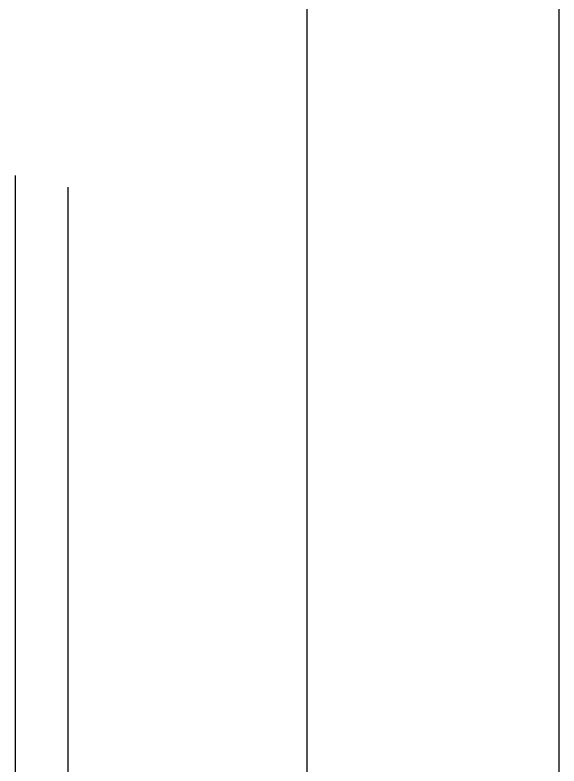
# Model space of a CAD drawing. Extents: x 152195838 to 160350639, y 364657247 to 370318102.
# Drawn here: x 157591944.4 to 157592214, y 365021829.1 to 365022201.1 of the extents above; entities that cross this region are included whole.
import ezdxf

# ---------------------------------------------------------------- set-up
doc = ezdxf.new("R2010")
doc.units = 0
doc.header["$MEASUREMENT"] = 0
doc.linetypes.add('HID', pattern=[2.3, 1.5, -0.8])
doc.layers.get('0').update_dxf_attribs({"linetype": 'CONTINUOUS'})
doc.layers.add('XR-PLAN$0$자동도어', color=4, linetype='CONTINUOUS')
doc.layers.add('㈜SE&C OPEN', color=9, linetype='HID')

# ---------------------------------------------------------------- blocks, each defined once
blk = doc.blocks.new('sa9w7er')
at = {"layer": 'XR-PLAN$0$자동도어', "linetype": 'Continuous'}
for p, q in [((1989165.38, 837629.84), (1987926.25, 837629.84)), ((1989165.38, 837629.84), (1987926.25, 837629.84)), ((1989137.93, 837504.84), (1987926.25, 837504.84)), ((1989137.93, 837504.84), (1987926.25, 837504.84))]:
    blk.add_line(p, q, dxfattribs=at)
at = {"layer": '㈜SE&C OPEN', "ltscale": 300}
for p, q in [((1990529.61, 837386.4), (1985221.29, 837386.4)), ((1990535.41, 837360.28), (1985215.49, 837360.28))]:
    blk.add_line(p, q, dxfattribs=at)

msp = doc.modelspace()

# ---------------------------------------------------------------- block references
at = {"linetype": 'Continuous', "ltscale": 5, "xscale": -1, "rotation": 270}
msp.add_blockref('sa9w7er', (156754584.1707, 363033656.1222), dxfattribs=at)

doc.saveas('drawing.dxf')
